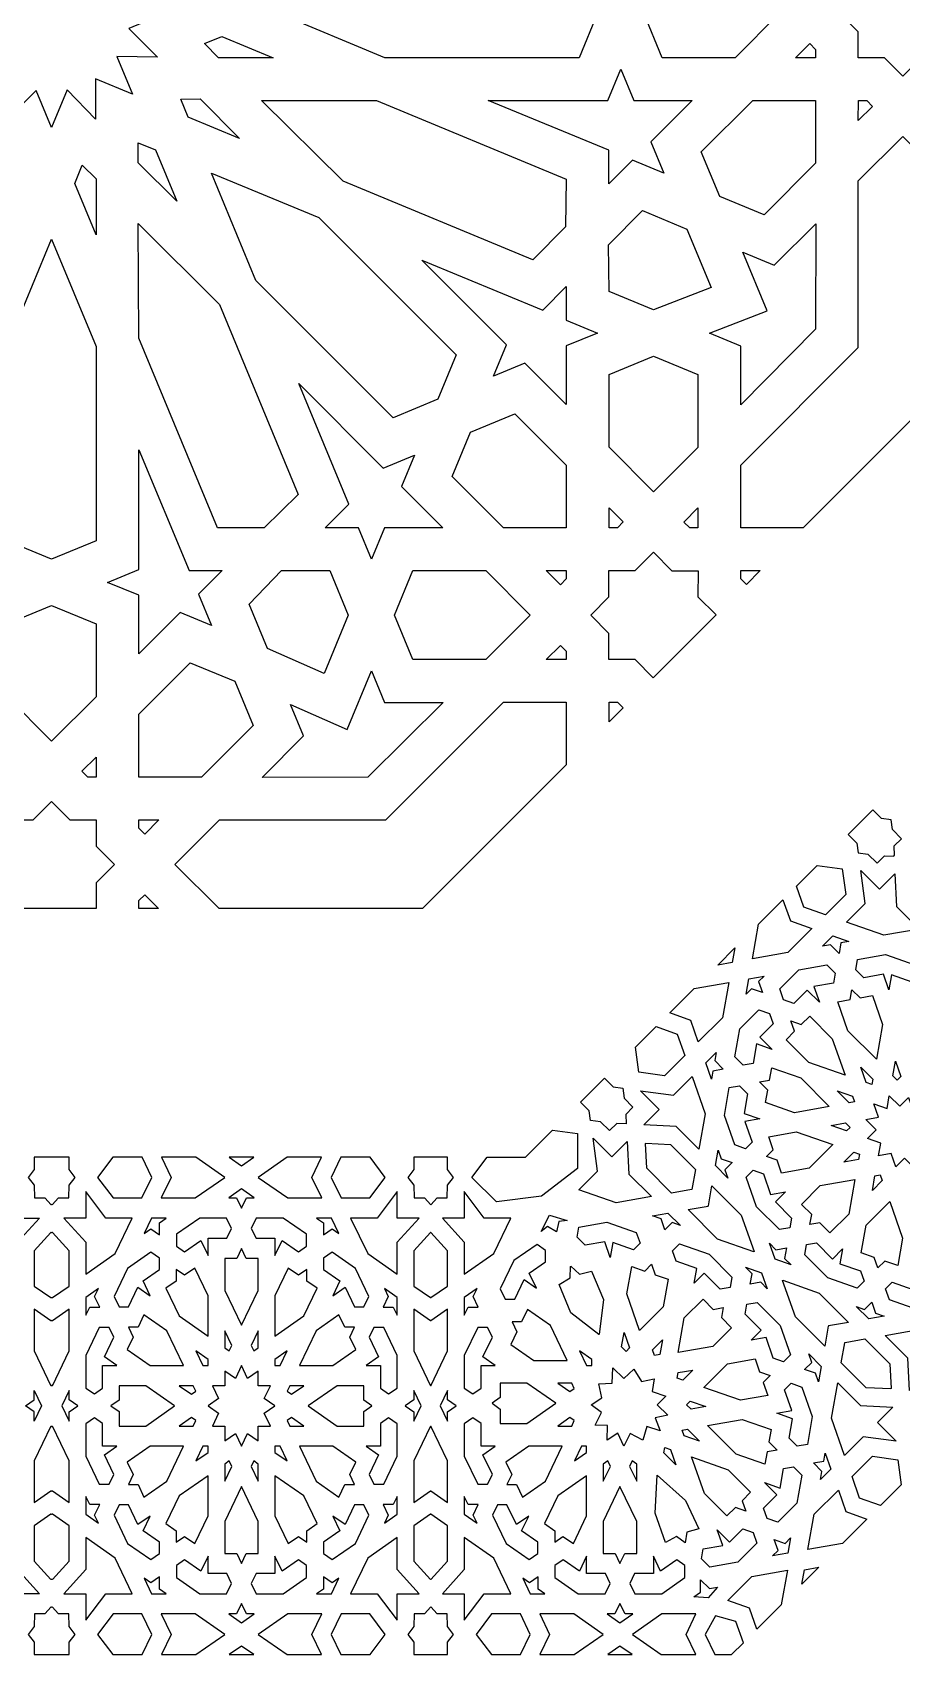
# Model space of a CAD drawing. Extents: x -500 to 500, y -500 to 500.
# Drawn here: x -3.9 to 170.9, y -330 to -3.9 of the extents above; entities that cross this region are included whole.
import ezdxf

# ---------------------------------------------------------------- set-up
doc = ezdxf.new("R2010")
doc.units = 0
doc.layers.add('LAYER_1', color=18, linetype='CONTINUOUS')

msp = doc.modelspace()

# ---------------------------------------------------------------- linework, layer by layer
at = {"layer": 'LAYER_1'}
msp.add_lwpolyline([(-8.8, 21.27), (-3.13, 15.39), (0, 22.96), (3.08, 15.54), (8.82, 21.27), (8.67, 13.09), (16.24, 16.24), (13.17, 8.81), (21.27, 8.8), (15.39, 3.13), (22.97, 0), (15.54, -3.08), (21.27, -8.82), (13.1, -8.67), (16.24, -16.24), (8.81, -13.17), (8.8, -21.27), (3.13, -15.39), (0, -22.96), (-3.08, -15.54), (-8.82, -21.27)], dxfattribs=at)
for points in [[(174.83, 8.93), (180, 8.93), (180, -8.94), (174.83, -8.94), (171.13, -12.65), (167.46, -8.94), (162.19, -8.94), (162.19, -3.71), (158.49, -0.01), (162.19, 3.69), (162.22, 8.93), (167.43, 8.93), (171.16, 12.63)], [(109.77, 0), (106.06, -8.94), (67.01, -8.94), (45.45, 0), (67.03, 8.94), (106.07, 8.94)], [(146.33, 0), (137.4, -8.94), (122.78, -8.94), (119.08, 0), (122.77, 8.92), (137.42, 8.92)], [(44.52, -8.93), (33.56, -8.94), (30.72, -6.1), (34.21, -4.66)], [(153.59, -7.26), (153.59, -8.94), (149.55, -8.94), (152.41, -6.08)], [(117.03, -17.55), (128.79, -17.55), (120.48, -25.87), (123.08, -32.16), (116.79, -29.55), (112.06, -34.28), (112.06, -27.54), (87.77, -17.53), (111.81, -17.55), (114.42, -11.25)], [(37.79, -25.17), (27.48, -20.9), (25.97, -17.26), (29.87, -17.23)], [(65.32, -17.55), (103.46, -33.34), (103.34, -42.96), (96.73, -49.57), (58.59, -33.78), (42.2, -17.55)], [(153.59, -30.15), (143.24, -40.5), (134.32, -36.81), (130.62, -27.87), (140.95, -17.54), (153.59, -17.54)], [(165.04, -18.72), (162.19, -21.57), (162.2, -17.55), (163.87, -17.55)], [(20.9, -27.48), (25.17, -37.8), (17.41, -30.05), (17.41, -26.04)], [(180, -33.66), (180, -74.56), (151.09, -103.47), (138.55, -103.47), (138.55, -90.83), (162.19, -67.18), (162.19, -33.7), (171.11, -24.78)], [(8.94, -33.31), (8.92, -44.52), (4.65, -34.21), (6.16, -30.57)], [(53.72, -41.08), (81.32, -68.68), (77.62, -77.62), (68.68, -81.32), (41.07, -53.7), (32.14, -32.14)], [(33.78, -58.59), (49.58, -96.73), (42.7, -103.45), (33.35, -103.45), (17.54, -65.32), (17.43, -42.24)], [(127.74, -43.39), (132.6, -55.14), (121.01, -59.64), (112.07, -55.94), (111.94, -46.55), (118.8, -39.69)], [(153.58, -63.54), (138.55, -78.72), (138.55, -66.91), (132.24, -64.3), (143.85, -59.81), (138.98, -48.05), (145.28, -50.66), (153.63, -42.31)], [(8.94, -67.03), (8.94, -106.07), (0, -109.77), (-8.94, -106.06), (-8.94, -67.01), (-0.01, -45.45)], [(98.75, -59.67), (103.47, -54.95), (103.47, -61.69), (109.77, -64.3), (103.47, -66.9), (103.47, -78.67), (95.16, -70.35), (88.86, -72.96), (91.47, -66.66), (74.46, -49.67)], [(129.92, -72.64), (129.92, -87.28), (121, -96.2), (112.07, -87.26), (112.07, -72.65), (121, -68.95)], [(66.65, -91.48), (72.95, -88.87), (70.34, -95.16), (78.66, -103.48), (66.9, -103.48), (64.29, -109.77), (61.68, -103.48), (54.99, -103.48), (59.76, -98.71), (49.67, -74.46)], [(103.47, -90.86), (103.47, -103.47), (90.83, -103.47), (80.5, -93.14), (84.2, -84.2), (93.12, -80.51)], [(27.63, -112.02), (34.31, -112.02), (29.54, -116.79), (32.15, -123.08), (25.86, -120.48), (17.54, -128.79), (17.54, -117.03), (11.25, -114.42), (17.54, -111.81), (17.52, -87.77)], [(114.92, -102.28), (113.74, -103.47), (112.07, -103.47), (112.07, -99.43)], [(129.94, -103.47), (128.28, -103.47), (127.09, -102.29), (129.94, -99.44)], [(124.72, -112.1), (129.96, -112.1), (129.94, -117.31), (133.59, -120.97), (120.95, -133.6), (117.3, -129.95), (112.06, -129.95), (112.06, -124.71), (108.38, -121.03), (112.06, -117.31), (112.06, -112.07), (117.3, -112.07), (121, -108.37)], [(59.64, -121.01), (54.78, -132.75), (43.39, -127.74), (39.69, -118.8), (46.24, -112.07), (55.94, -112.07)], [(96.2, -121), (87.28, -129.92), (72.64, -129.92), (68.95, -121.01), (72.65, -112.07), (87.27, -112.07)], [(103.47, -113.74), (102.28, -114.93), (99.43, -112.07), (103.47, -112.07)], [(139.68, -114.88), (138.55, -113.74), (138.55, -112.07), (142.48, -112.07)], [(8.92, -122.77), (8.92, -137.42), (0, -146.34), (-8.94, -137.4), (-8.94, -122.78), (0, -119.08)], [(103.47, -128.28), (103.47, -129.94), (99.43, -129.94), (102.28, -127.1)], [(36.81, -134.32), (40.51, -143.23), (30.15, -153.59), (17.54, -153.59), (17.54, -140.95), (27.87, -130.61)], [(66.91, -138.55), (78.72, -138.55), (63.54, -153.58), (42.3, -153.63), (50.66, -145.28), (48.05, -138.98), (59.42, -144.01), (64.3, -132.24)], [(103.47, -151.08), (74.56, -180), (33.67, -180), (24.8, -171.13), (33.74, -162.19), (67.18, -162.19), (90.86, -138.51), (103.47, -138.51)], [(114.88, -139.68), (112.08, -142.48), (112.08, -138.54), (113.74, -138.54)], [(8.94, -153.59), (7.26, -153.59), (6.08, -152.41), (8.93, -149.55)], [(3.69, -162.19), (8.93, -162.19), (8.93, -167.46), (12.63, -171.13), (8.93, -174.83), (8.93, -180), (-8.94, -180), (-8.94, -174.83), (-12.65, -171.13), (-8.94, -167.43), (-8.94, -162.19), (-3.71, -162.19), (-0.01, -158.49)], [(18.71, -165.04), (17.54, -163.87), (17.54, -162.2), (21.57, -162.19)], [(169.32, -169.31), (169.49, -169.32), (169.4, -167.43), (170.85, -165.98), (169.09, -164.13), (168.82, -162.17), (166.86, -161.9), (165.12, -160.15), (162.64, -162.63), (160.16, -165.11), (161.91, -166.86), (162.18, -168.82), (164.13, -169.09), (165.98, -170.85), (167.43, -169.4), (169.32, -169.49)], [(151.26, -179.73), (149.77, -175.5), (153.93, -171.34), (158.96, -172.04), (159.67, -177.16), (155.58, -181.25)], [(167.29, -185.39), (159.82, -182.75), (163.59, -178.98), (162.67, -172.38), (166.43, -176.14), (169.54, -173.03), (169.86, -179.57), (174.4, -184.12)], [(21.5, -180), (17.54, -180), (17.54, -178.39), (18.72, -177.22)], [(140.89, -190.11), (142.13, -183.14), (147.03, -178.24), (148.52, -182.48), (152.83, -184), (148, -188.84)], [(156.6, -187.3), (154.98, -187.59), (157.07, -185.5), (160.31, -186.64), (158.69, -186.92), (158.32, -189.02)], [(133.91, -191.36), (137.38, -187.89), (136.85, -190.83)], [(151.92, -196.39), (149.24, -199.07), (147.17, -198.34), (146.4, -196.17), (150.23, -192.34), (155.85, -191.34), (157.54, -193.03), (157.19, -195), (153.26, -195.71), (154.36, -198.83)], [(168.85, -193.36), (168.32, -196.34), (167.22, -193.21), (163.28, -193.91), (161.66, -192.3), (162.03, -190.23), (167.65, -189.23), (173.56, -191.31), (174.33, -193.48), (172.99, -194.82)], [(128.5, -202.49), (124.27, -201), (129.16, -196.11), (136.13, -194.86), (134.86, -201.97), (130.02, -206.81)], [(140.72, -196.12), (139.62, -197.22), (140.17, -194.14), (143.24, -193.59), (142.14, -194.69), (142.92, -196.89)], [(160.1, -204.57), (158.05, -198.75), (160.53, -198.31), (160.89, -196.32), (162.53, -197.95), (165.02, -197.51), (167.07, -203.33), (165.82, -210.3)], [(141.73, -207.23), (141.03, -211.17), (139.06, -211.52), (137.36, -209.82), (138.37, -204.2), (142.19, -200.38), (144.36, -201.14), (145.09, -203.21), (142.41, -205.89), (144.86, -208.34)], [(152.21, -210.93), (147.66, -206.38), (149.35, -204.69), (148.62, -202.59), (150.71, -203.33), (152.41, -201.64), (156.95, -206.18), (159.54, -213.51)], [(118.06, -212.93), (117.36, -207.91), (121.52, -203.75), (125.76, -205.24), (127.28, -209.56), (123.19, -213.65)], [(132.95, -212.67), (132.66, -214.28), (131.52, -211.05), (133.61, -208.96), (133.32, -210.58), (135.04, -212.29)], [(163.78, -215.01), (162.69, -211.92), (165.1, -214.33), (164.91, -215.41)], [(169.14, -213.61), (169.66, -210.68), (170.75, -213.76), (170.02, -214.5)], [(113.62, -223.21), (112.17, -224.66), (110.32, -222.9), (108.37, -222.63), (108.09, -220.67), (106.34, -218.92), (111.14, -214.13), (112.89, -215.88), (114.84, -216.15), (115.11, -218.11), (116.87, -219.96), (115.42, -221.41), (115.51, -223.3)], [(125.59, -223.83), (119.05, -223.52), (122.17, -220.41), (118.41, -216.65), (125.01, -217.56), (128.77, -213.8), (131.41, -221.27), (130.14, -228.38)], [(149.35, -221.05), (143.53, -218.99), (143.98, -216.51), (142.34, -214.87), (144.33, -214.51), (144.78, -212.02), (150.6, -214.07), (156.32, -219.8)], [(137.33, -227.54), (135.25, -221.63), (136.25, -216.01), (138.32, -215.64), (139.94, -217.26), (139.23, -221.19), (142.36, -222.3), (139.39, -222.83), (140.85, -226.97), (139.51, -228.31)], [(160.36, -219.08), (157.95, -216.67), (161.03, -217.76), (161.43, -218.89)], [(174.04, -229.76), (173.59, -232.31), (171.49, -230.22), (169.76, -231.95), (168.81, -229.27), (166.26, -229.72), (166.71, -227.17), (164.03, -226.23), (165.77, -224.49), (163.67, -222.39), (166.22, -221.94), (165.28, -219.25), (167.96, -220.2), (168.42, -217.65), (170.51, -219.74), (172.25, -218.01), (173.2, -220.69), (175.75, -220.23), (175.29, -222.79), (177.98, -223.73), (176.24, -225.47), (178.33, -227.56), (175.78, -228.02), (176.73, -230.7)], [(98.5, -237.81), (89.43, -239), (84.48, -234.05), (87.54, -230), (95.27, -230), (100.73, -224.54), (105.76, -225.24), (105.76, -232.24)], [(146.76, -233.21), (145.84, -230.59), (143.74, -229.85), (145.1, -228.49), (144.18, -225.88), (149.71, -224.89), (157.04, -227.47), (152.3, -232.22)], [(156.7, -223.64), (159.64, -223.12), (160.52, -224), (159.79, -224.73)], [(113.48, -239.2), (106.01, -236.56), (109.78, -232.79), (108.86, -226.2), (112.62, -229.95), (115.73, -226.84), (116.05, -233.38), (120.59, -237.93)], [(124.66, -237.24), (119.64, -232.22), (119.4, -227.23), (119.45, -227.24), (119.45, -227.19), (124.43, -227.43), (129.45, -232.45), (128.73, -236.47), (128.69, -236.48), (128.68, -236.52)], [(0, -239.45), (0.12, -239.58), (1.39, -238.18), (3.44, -238.18), (3.51, -235.62), (4.7, -234.05), (3.51, -232.47), (3.51, -230), (0, -230), (-3.51, -230), (-3.51, -232.47), (-4.7, -234.05), (-3.51, -235.62), (-3.44, -238.18), (-1.39, -238.18), (-0.12, -239.58)], [(20.13, -234.05), (18.19, -230), (12.31, -230), (9.25, -234.05), (12.37, -238.18), (18.16, -238.18)], [(34.81, -234.05), (28.99, -230), (22.08, -230), (24.01, -234.05), (22.04, -238.18), (28.88, -238.18)], [(40.62, -230), (35.72, -230), (38.17, -231.71)], [(52.32, -234.05), (54.26, -230), (47.34, -230), (41.53, -234.05), (47.46, -238.18), (54.3, -238.18)], [(67.09, -234.05), (64.03, -230), (58.14, -230), (56.21, -234.05), (58.18, -238.18), (63.97, -238.18)], [(77.49, -238.18), (79.54, -238.18), (79.61, -235.62), (80.8, -234.05), (79.61, -232.47), (79.61, -230), (72.83, -230), (72.83, -232.47), (71.64, -234.05), (72.83, -235.62), (72.9, -238.18), (74.95, -238.18), (76.22, -239.58)], [(133.45, -231.69), (134, -228.62), (134.6, -230.32), (136.8, -231.09), (135.38, -232.52), (135.98, -234.22)], [(159.28, -230.97), (161.28, -228.97), (162.42, -229.37), (162.22, -230.45)], [(146.33, -244.57), (141.71, -239.95), (139.63, -234.04), (141.03, -232.64), (143.1, -233.37), (144.56, -237.51), (147.54, -236.97), (145.51, -239), (148.75, -242.23), (148.4, -244.2)], [(154.45, -243.17), (152.45, -243.53), (152.81, -241.53), (150.76, -239.49), (154.53, -235.72), (161.5, -234.48), (160.26, -241.45), (156.49, -245.22)], [(165.54, -233.76), (166.61, -233.57), (167.01, -234.7), (165.01, -236.7)], [(-12.79, -249.38), (-16.21, -242.23), (-10.89, -242.23), (-6.87, -236.92), (-6.87, -242.23), (-2.47, -242.23), (-6.87, -247.08), (-6.87, -253.51)], [(12.8, -249.38), (16.22, -242.23), (10.89, -242.23), (6.87, -236.92), (6.87, -242.23), (2.47, -242.23), (6.87, -247.08), (6.87, -253.51)], [(39.18, -238.18), (40.73, -238.18), (38.17, -236.39), (35.61, -238.18), (37.16, -238.18), (38.17, -240.28)], [(69.47, -247.08), (73.87, -242.23), (69.47, -242.23), (69.47, -236.92), (65.45, -242.23), (60.12, -242.23), (63.54, -249.38), (69.47, -253.51)], [(88.9, -249.38), (92.32, -242.23), (86.99, -242.23), (82.97, -236.92), (82.97, -242.23), (78.57, -242.23), (82.97, -247.08), (82.97, -253.51)], [(133.87, -246.45), (127.97, -240.55), (132, -239.83), (132, -239.79), (132.04, -239.78), (132.76, -235.76), (138.66, -241.66), (141.25, -248.99), (141.18, -248.97), (141.2, -249.04)], [(124.73, -243.16), (123.31, -244.59), (122.53, -242.39), (120.83, -241.79), (123.9, -241.24), (126.43, -243.76)], [(167.49, -250.88), (166.13, -252.24), (165.39, -250.14), (162.77, -249.22), (163.76, -243.68), (168.51, -238.94), (171.09, -246.27), (170.1, -251.8)], [(21.71, -243.17), (23.06, -242.23), (20.1, -242.23), (18.62, -245.33), (19.97, -244.39), (21.71, -245.6)], [(31.45, -246.29), (35.24, -246.29), (36.19, -244.31), (35.19, -242.23), (29.78, -242.23), (25.1, -245.5), (25.1, -247.9), (26.74, -249.04), (30.02, -246.75), (31.45, -249.75)], [(46.32, -246.75), (49.6, -249.04), (51.24, -247.9), (51.24, -245.5), (46.56, -242.23), (41.15, -242.23), (40.15, -244.31), (41.1, -246.29), (44.89, -246.29), (44.89, -249.75)], [(56.37, -244.39), (57.72, -245.33), (56.24, -242.23), (53.28, -242.23), (54.63, -243.17), (54.63, -245.6)], [(101.5, -245.03), (99.68, -243.91), (98.39, -244.92), (100.09, -241.64), (103.62, -242.76), (101.99, -242.96)], [(112.84, -247.17), (112.31, -250.15), (111.2, -247.02), (107.27, -247.72), (105.65, -246.11), (106.02, -244.04), (111.64, -243.04), (117.55, -245.12), (118.32, -247.29), (116.98, -248.63)], [(0, -258.18), (0.09, -258.24), (0.12, -258.21), (0.15, -258.24), (3.51, -255.9), (3.51, -248.8), (0.15, -245.11), (0.12, -245.14), (0.09, -245.11), (0, -245.2), (-0.08, -245.11), (-0.12, -245.14), (-0.15, -245.11), (-3.51, -248.8), (-3.51, -255.9), (-0.15, -258.24), (-0.12, -258.21), (-0.08, -258.24)], [(79.61, -255.9), (79.61, -248.8), (76.25, -245.11), (76.22, -245.14), (76.19, -245.11), (72.83, -248.8), (72.83, -255.9), (76.19, -258.24), (76.22, -258.21), (76.25, -258.24)], [(94.99, -254.57), (97.47, -256.3), (96.04, -253.3), (99.32, -251.02), (99.32, -248.73), (97.6, -247.53), (92.91, -250.8), (90.21, -256.45), (91.2, -258.53), (93.1, -258.53)], [(134.44, -256.54), (131.21, -253.3), (129.19, -255.33), (129.72, -252.35), (125.58, -250.89), (124.85, -248.82), (126.25, -247.42), (132.17, -249.5), (136.78, -254.12), (136.41, -256.18)], [(145.45, -250.53), (144.31, -247.3), (145.63, -248.63), (147.73, -248.25), (147.35, -250.35), (148.68, -251.67)], [(156.03, -254.27), (151.41, -249.65), (151.78, -247.58), (153.75, -247.23), (156.98, -250.47), (159.01, -248.44), (158.47, -251.42), (162.61, -252.88), (163.34, -254.95), (161.94, -256.35)], [(17.33, -256.12), (19.82, -257.85), (18.38, -254.86), (21.66, -252.57), (21.66, -250.29), (19.94, -249.09), (15.26, -252.35), (12.55, -258.01), (13.55, -260.08), (15.44, -260.08)], [(41.53, -256.77), (41.53, -250.35), (39.13, -250.35), (38.17, -248.34), (37.21, -250.35), (34.81, -250.35), (34.81, -256.77), (38.17, -263.79)], [(63.79, -258.01), (61.08, -252.35), (56.4, -249.09), (54.67, -250.29), (54.67, -252.57), (57.96, -254.86), (56.52, -257.85), (59, -256.12), (60.9, -260.08), (62.79, -260.08)], [(31.45, -257.86), (28.79, -252.3), (26.71, -253.74), (25.05, -252.58), (25.05, -254.9), (22.98, -256.34), (25.64, -261.91), (31.45, -265.96)], [(50.7, -261.91), (53.36, -256.34), (51.29, -254.9), (51.29, -252.58), (49.63, -253.74), (47.55, -252.3), (44.89, -257.86), (44.89, -265.96)], [(109.99, -265.55), (109.99, -265.67), (104.41, -261.3), (102.07, -255.59), (104.22, -254.27), (104.35, -251.95), (104.37, -251.97), (104.37, -251.94), (106.1, -253.49), (108.56, -252.9), (110.94, -258.6), (110.08, -265.63)], [(115.63, -257.5), (116.62, -251.96), (119.24, -252.89), (120.6, -251.53), (121.34, -253.63), (123.95, -254.55), (122.96, -260.08), (118.22, -264.83)], [(142.56, -255.14), (140.47, -255.51), (140.84, -253.42), (139.51, -252.09), (142.75, -253.23), (143.89, -256.47)], [(174.35, -260.73), (168.44, -258.65), (167.67, -256.47), (169.01, -255.13), (173.15, -256.59), (173.68, -253.62), (174.79, -256.75), (178.72, -256.04), (180.34, -257.66), (179.97, -259.73)], [(7.65, -260.14), (9.66, -260.14), (8.65, -258.04), (9.43, -256.41), (6.87, -258.2), (6.87, -261.77)], [(69.47, -258.2), (66.91, -256.41), (67.68, -258.04), (66.68, -260.14), (68.69, -260.14), (69.47, -261.77)], [(83.75, -260.14), (85.76, -260.14), (84.76, -258.04), (85.53, -256.41), (82.97, -258.2), (82.97, -261.77)], [(149.53, -262.11), (146.94, -254.78), (147.01, -254.8), (146.99, -254.73), (154.32, -257.31), (160.22, -263.22), (156.2, -263.94), (156.19, -263.98), (156.15, -263.98), (155.43, -268.01)], [(0, -275.77), (0.09, -275.94), (0.12, -275.87), (0.15, -275.94), (3.51, -268.93), (3.51, -260.58), (0.15, -262.92), (0.12, -262.9), (0.09, -262.92), (0, -262.86), (-0.08, -262.92), (-0.12, -262.9), (-0.15, -262.92), (-3.51, -260.58), (-3.51, -268.93), (-0.15, -275.94), (-0.12, -275.87), (-0.08, -275.94)], [(79.61, -268.93), (79.61, -260.58), (76.25, -262.92), (76.22, -262.9), (76.19, -262.92), (72.83, -260.58), (72.83, -268.93), (76.19, -275.94), (76.22, -275.87), (76.25, -275.94)], [(100.32, -263.84), (95.7, -260.63), (94.5, -263.13), (92.59, -263.13), (93.55, -265.14), (92.35, -267.64), (96.96, -270.86), (103.67, -270.86)], [(125.96, -269.29), (127.2, -262.32), (130.97, -258.55), (133.01, -260.59), (135.01, -260.24), (134.65, -262.23), (136.7, -264.28), (132.93, -268.04)], [(145.09, -270.4), (143.63, -266.26), (140.65, -266.79), (142.68, -264.77), (139.44, -261.54), (139.8, -259.57), (141.86, -259.2), (146.48, -263.81), (148.56, -269.73), (147.16, -271.13)], [(164.29, -262.53), (161.76, -260), (163.46, -260.6), (164.89, -259.18), (165.66, -261.38), (167.36, -261.98)], [(23.18, -264.88), (18.57, -261.67), (17.37, -264.17), (15.45, -264.17), (16.41, -266.18), (15.21, -268.68), (19.82, -271.89), (26.53, -271.89)], [(61.13, -268.68), (59.93, -266.18), (60.89, -264.17), (58.97, -264.17), (57.77, -261.67), (53.16, -264.88), (49.81, -271.89), (56.52, -271.89)], [(10.23, -276.46), (10.23, -271.89), (13.1, -271.89), (10.62, -270.16), (12.51, -266.21), (11.56, -264.23), (9.58, -264.23), (6.87, -269.88), (6.87, -276.41), (8.59, -277.61)], [(36.23, -267.85), (34.81, -264.89), (34.81, -268.3), (35.71, -268.93)], [(41.53, -268.3), (41.53, -264.89), (40.11, -267.85), (40.63, -268.93)], [(69.47, -276.41), (69.47, -269.88), (66.76, -264.23), (64.77, -264.23), (63.83, -266.21), (65.72, -270.16), (63.24, -271.89), (66.11, -271.89), (66.11, -276.46), (67.75, -277.61)], [(86.33, -276.46), (86.33, -271.89), (89.2, -271.89), (86.72, -270.16), (88.61, -266.21), (87.66, -264.23), (85.68, -264.23), (82.97, -269.88), (82.97, -276.41), (84.69, -277.61)], [(114.59, -268.16), (115.12, -265.22), (116.21, -268.31), (115.48, -269.04)], [(121.22, -269.84), (120.82, -268.71), (122.82, -266.71), (122.29, -269.64)], [(163.76, -276.34), (158.74, -271.32), (159.46, -267.3), (159.5, -267.29), (159.51, -267.25), (163.53, -266.53), (168.55, -271.55), (168.79, -276.53), (168.74, -276.53), (168.75, -276.58)], [(175.57, -273.81), (172.46, -276.93), (172.15, -270.39), (167.6, -265.84), (174.71, -264.57), (182.18, -267.21), (178.42, -270.97), (179.33, -277.57)], [(31.45, -270.65), (29, -268.94), (30.42, -271.9), (31.45, -271.9)], [(47.34, -268.94), (44.89, -270.65), (44.89, -271.9), (45.92, -271.9)], [(108.59, -270.65), (106.14, -268.94), (107.55, -271.9), (108.59, -271.9)], [(138.48, -278.88), (131.15, -276.29), (135.9, -271.55), (141.43, -270.56), (142.35, -273.18), (144.45, -273.92), (143.09, -275.27), (144.02, -277.89)], [(153.59, -273.45), (151.39, -272.67), (152.82, -271.25), (152.22, -269.55), (154.74, -272.08), (154.19, -275.15)], [(39.4, -285.53), (41.53, -287.01), (41.53, -284.05), (43.98, -284.05), (42.75, -281.48), (44.88, -280), (42.75, -278.52), (43.98, -275.95), (41.53, -275.95), (41.53, -272.99), (39.4, -274.47), (38.17, -271.9), (36.94, -274.47), (34.81, -272.99), (34.81, -275.95), (32.36, -275.95), (33.58, -278.52), (31.46, -280), (33.58, -281.48), (32.36, -284.05), (34.81, -284.05), (34.81, -287.01), (36.94, -285.53), (38.17, -288.1)], [(118.84, -286.89), (116.31, -285.56), (115.03, -288.1), (113.85, -285.5), (111.7, -286.92), (111.76, -283.96), (109.3, -283.89), (110.58, -281.36), (108.48, -279.82), (110.64, -278.4), (110.01, -275.57), (112.73, -275.43), (112.81, -272.33), (115.05, -274.47), (117.07, -272.65), (118.62, -275.09), (121.16, -274.57), (120.76, -277.14), (123.46, -278.03), (121.77, -279.81), (123.9, -281.87), (121.37, -282.38), (122.38, -285.05), (119.68, -284.17)], [(125.78, -274.4), (125.97, -273.32), (128.91, -272.8), (126.91, -274.8)], [(-3.51, -281.21), (-5.25, -280), (-3.51, -278.79), (-3.51, -276.91), (-2.03, -280), (-3.51, -283.09)], [(3.51, -281.21), (5.25, -280), (3.51, -278.79), (3.51, -276.91), (2.03, -280), (3.51, -283.09)], [(24.73, -280), (18.92, -275.95), (13.6, -275.95), (13.6, -278.84), (11.93, -280), (13.6, -281.16), (13.6, -284.05), (18.92, -284.05)], [(28.99, -277.03), (28.47, -275.95), (25.65, -275.95), (28.1, -277.66)], [(50.69, -275.95), (47.86, -275.95), (47.35, -277.03), (48.24, -277.66)], [(62.74, -281.16), (64.4, -280), (62.74, -278.84), (62.74, -275.95), (57.42, -275.95), (51.61, -280), (57.42, -284.05), (62.74, -284.05)], [(74.31, -280), (72.83, -276.91), (72.83, -278.79), (71.09, -280), (72.83, -281.21), (72.83, -283.09)], [(79.61, -281.21), (81.35, -280), (79.61, -278.79), (79.61, -276.91), (78.13, -280), (79.61, -283.09)], [(101.35, -279.48), (95.54, -275.43), (90.21, -275.43), (90.21, -278.32), (88.55, -279.48), (90.21, -280.64), (90.21, -283.53), (95.54, -283.53)], [(105.09, -276.52), (104.57, -275.43), (101.75, -275.43), (104.2, -277.14)], [(149.87, -288.13), (148.26, -286.51), (148.96, -282.58), (145.83, -281.47), (148.81, -280.94), (147.35, -276.8), (148.69, -275.46), (150.86, -276.23), (152.94, -282.14), (151.94, -287.76)], [(163.19, -286.2), (159.42, -289.97), (156.78, -282.5), (158.05, -275.39), (162.6, -279.93), (169.14, -280.25), (166.03, -283.36), (169.78, -287.12)], [(128.56, -280.65), (127.67, -279.77), (128.41, -279.04), (131.5, -280.13)], [(12.51, -293.8), (10.62, -289.84), (13.1, -288.11), (10.23, -288.11), (10.23, -283.54), (8.59, -282.39), (6.87, -283.59), (6.87, -290.12), (9.58, -295.77), (11.56, -295.77)], [(28.99, -282.97), (28.1, -282.34), (25.65, -284.05), (28.47, -284.05)], [(48.24, -282.34), (47.35, -282.97), (47.86, -284.05), (50.69, -284.05)], [(69.47, -290.12), (69.47, -283.59), (67.75, -282.39), (66.11, -283.54), (66.11, -288.11), (63.24, -288.11), (65.72, -289.84), (63.83, -293.8), (64.77, -295.77), (66.76, -295.77)], [(88.61, -293.8), (86.72, -289.84), (89.2, -288.11), (86.33, -288.11), (86.33, -283.54), (84.69, -282.39), (82.97, -283.59), (82.97, -290.12), (85.68, -295.77), (87.66, -295.77)], [(105.09, -282.97), (104.2, -282.34), (101.75, -284.05), (104.57, -284.05)], [(137.6, -289.69), (131.87, -283.97), (138.84, -282.72), (144.66, -284.77), (144.22, -287.26), (145.85, -288.9), (143.86, -289.26), (143.41, -291.75)], [(0, -297.14), (0.09, -297.08), (0.12, -297.1), (0.15, -297.08), (3.51, -299.42), (3.51, -291.07), (0.15, -284.06), (0.12, -284.13), (0.09, -284.06), (0, -284.23), (-0.08, -284.06), (-0.12, -284.13), (-0.15, -284.06), (-3.51, -291.07), (-3.51, -299.42), (-0.15, -297.08), (-0.12, -297.1), (-0.08, -297.08)], [(79.61, -291.07), (76.25, -284.06), (76.22, -284.13), (76.19, -284.06), (72.83, -291.07), (72.83, -299.42), (76.19, -297.08), (76.22, -297.1), (76.25, -297.08), (79.61, -299.42)], [(127.16, -286.01), (126.76, -284.88), (127.84, -284.69), (130.25, -287.1)], [(23.18, -295.12), (26.53, -288.11), (19.82, -288.11), (15.21, -291.32), (16.41, -293.82), (15.45, -295.83), (17.37, -295.83), (18.57, -298.33)], [(31.45, -289.36), (31.45, -288.11), (30.42, -288.11), (29, -291.06)], [(45.92, -288.11), (44.89, -288.11), (44.89, -289.36), (47.34, -291.06)], [(58.97, -295.83), (60.89, -295.83), (59.93, -293.82), (61.13, -291.32), (56.52, -288.11), (49.81, -288.11), (53.16, -295.12), (57.77, -298.33)], [(99.28, -295.12), (102.63, -288.11), (95.92, -288.11), (91.31, -291.32), (92.51, -293.82), (91.55, -295.83), (93.47, -295.83), (94.67, -298.33)], [(107.55, -289.36), (107.55, -288.11), (106.52, -288.11), (105.1, -291.06)], [(123.09, -289.44), (123.28, -288.36), (124.41, -288.76), (125.5, -291.85)], [(137.48, -300.44), (135.78, -302.13), (131.24, -297.59), (128.66, -290.25), (135.99, -292.84), (140.53, -297.38), (138.84, -299.08), (139.58, -301.18)], [(154.87, -293.19), (153.15, -291.47), (155.24, -291.1), (155.53, -289.48), (156.67, -292.72), (154.58, -294.81)], [(162.44, -298.53), (160.92, -294.21), (165.01, -290.12), (170.13, -290.83), (170.83, -295.86), (166.67, -300.02)], [(36.23, -292.16), (35.71, -291.07), (34.81, -291.7), (34.81, -295.11)], [(41.53, -291.7), (40.63, -291.07), (40.11, -292.16), (41.53, -295.11)], [(112.33, -292.16), (111.81, -291.07), (110.91, -291.7), (110.91, -295.11)], [(117.63, -291.7), (116.73, -291.07), (116.21, -292.16), (117.63, -295.11)], [(143.83, -302.62), (143.1, -300.55), (145.78, -297.88), (143.33, -295.43), (146.46, -296.54), (147.17, -292.6), (149.14, -292.25), (150.83, -293.94), (149.83, -299.56), (146, -303.39)], [(31.45, -302.14), (31.45, -294.04), (25.64, -298.09), (22.98, -303.66), (25.05, -305.1), (25.05, -307.42), (26.71, -306.26), (28.79, -307.7)], [(39.13, -309.65), (41.53, -309.65), (41.53, -303.23), (38.17, -296.21), (34.81, -303.23), (34.81, -309.65), (37.21, -309.65), (38.17, -311.66)], [(49.63, -306.26), (51.29, -307.42), (51.29, -305.1), (53.36, -303.66), (50.7, -298.09), (44.89, -294.04), (44.89, -302.14), (47.55, -307.7)], [(107.55, -302.14), (107.55, -294.04), (101.74, -298.09), (99.08, -303.66), (101.15, -305.1), (101.15, -307.42), (102.81, -306.26), (104.89, -307.7)], [(115.23, -309.65), (117.63, -309.65), (117.63, -303.23), (114.27, -296.21), (110.91, -303.23), (110.91, -309.65), (113.31, -309.65), (114.27, -311.66)], [(127.38, -307.51), (125.64, -306.29), (123.44, -307.46), (121.33, -301.59), (121.76, -293.95), (127.47, -299.05), (130.13, -304.69), (127.74, -305.42)], [(8.65, -301.96), (9.66, -299.86), (7.65, -299.86), (6.87, -298.23), (6.87, -301.8), (9.43, -303.59)], [(21.66, -309.71), (21.66, -307.43), (18.38, -305.14), (19.82, -302.15), (17.33, -303.88), (15.44, -299.92), (13.55, -299.92), (12.55, -301.99), (15.26, -307.65), (19.94, -310.91)], [(61.08, -307.65), (63.79, -301.99), (62.79, -299.92), (60.9, -299.92), (59, -303.88), (56.52, -302.15), (57.96, -305.14), (54.67, -307.43), (54.67, -309.71), (56.4, -310.91)], [(69.47, -301.8), (69.47, -298.23), (68.69, -299.86), (66.68, -299.86), (67.68, -301.96), (66.91, -303.59)], [(84.76, -301.96), (85.76, -299.86), (83.75, -299.86), (82.97, -298.23), (82.97, -301.8), (85.53, -303.59)], [(97.76, -309.71), (97.76, -307.43), (94.48, -305.14), (95.92, -302.15), (93.43, -303.88), (91.54, -299.92), (89.65, -299.92), (88.65, -301.99), (91.36, -307.65), (96.04, -310.91)], [(152.06, -308.9), (153.33, -301.8), (158.17, -296.96), (159.69, -301.27), (163.92, -302.77), (159.03, -307.66)], [(0, -314.8), (0.09, -314.89), (0.12, -314.86), (0.15, -314.89), (3.51, -311.2), (3.51, -304.1), (0.15, -301.76), (0.12, -301.79), (0.09, -301.76), (0, -301.82), (-0.08, -301.76), (-0.12, -301.79), (-0.15, -301.76), (-3.51, -304.1), (-3.51, -311.2), (-0.15, -314.89), (-0.12, -314.86), (-0.08, -314.89)], [(79.61, -311.2), (79.61, -304.1), (76.25, -301.76), (76.22, -301.79), (76.19, -301.76), (72.83, -304.1), (72.83, -311.2), (76.19, -314.89), (76.22, -314.86), (76.25, -314.89)], [(-10.89, -317.77), (-16.21, -317.77), (-12.79, -310.62), (-6.87, -306.49), (-6.87, -312.92), (-2.47, -317.77), (-6.87, -317.77), (-6.87, -323.08)], [(10.89, -317.77), (16.22, -317.77), (12.8, -310.62), (6.87, -306.49), (6.87, -312.92), (2.47, -317.77), (6.87, -317.77), (6.87, -323.08)], [(69.47, -317.77), (73.87, -317.77), (69.47, -312.92), (69.47, -306.49), (63.54, -310.62), (60.12, -317.77), (65.45, -317.77), (69.47, -323.08)], [(86.99, -317.77), (92.32, -317.77), (88.9, -310.62), (82.97, -306.49), (82.97, -312.92), (78.57, -317.77), (82.97, -317.77), (82.97, -323.08)], [(132.34, -312.43), (130.65, -310.73), (131, -308.77), (134.94, -308.06), (133.83, -304.93), (136.28, -307.38), (138.96, -304.7), (141.03, -305.43), (141.79, -307.6), (137.97, -311.43)], [(144.95, -310.18), (146.05, -309.08), (145.28, -306.88), (147.48, -307.65), (148.58, -306.55), (148.03, -309.63)], [(36.19, -315.69), (35.24, -313.71), (31.45, -313.71), (31.45, -310.25), (30.02, -313.25), (26.74, -310.96), (25.1, -312.1), (25.1, -314.5), (29.78, -317.77), (35.19, -317.77)], [(51.24, -314.5), (51.24, -312.1), (49.6, -310.96), (46.32, -313.25), (44.89, -310.25), (44.89, -313.71), (41.1, -313.71), (40.15, -315.69), (41.15, -317.77), (46.56, -317.77)], [(112.29, -315.69), (111.34, -313.71), (107.55, -313.71), (107.55, -310.25), (106.12, -313.25), (102.84, -310.96), (101.2, -312.1), (101.2, -314.5), (105.88, -317.77), (111.29, -317.77)], [(127.34, -314.5), (127.34, -312.1), (125.7, -310.96), (122.42, -313.25), (120.99, -310.25), (120.99, -313.71), (117.2, -313.71), (116.25, -315.69), (117.25, -317.77), (122.66, -317.77)], [(140.29, -320.68), (135.97, -319.16), (140.81, -314.32), (147.92, -313.05), (146.67, -320.02), (141.78, -324.91)], [(151.34, -312.94), (154.28, -312.41), (150.81, -315.88)], [(21.71, -316.83), (21.71, -314.4), (19.97, -315.61), (18.62, -314.67), (20.1, -317.77), (23.06, -317.77)], [(57.72, -314.67), (56.37, -315.61), (54.63, -314.4), (54.63, -316.83), (53.28, -317.77), (56.24, -317.77)], [(97.81, -316.83), (97.81, -314.4), (96.07, -315.61), (94.72, -314.67), (96.2, -317.77), (99.16, -317.77)], [(131.97, -318.6), (129.09, -318.4), (130.43, -317.48), (130.47, -314.97), (132.27, -316.71), (133.86, -316.43)], [(0, -330), (3.51, -330), (3.51, -327.53), (4.7, -325.95), (3.51, -324.38), (3.44, -321.82), (1.39, -321.82), (0.12, -320.42), (0, -320.55), (-0.12, -320.42), (-1.39, -321.82), (-3.44, -321.82), (-3.51, -324.38), (-4.7, -325.95), (-3.51, -327.53), (-3.51, -330)], [(20.13, -325.95), (18.16, -321.82), (12.37, -321.82), (9.25, -325.95), (12.31, -330), (18.19, -330)], [(34.81, -325.95), (28.88, -321.82), (22.04, -321.82), (24.01, -325.95), (22.08, -330), (28.99, -330)], [(40.73, -321.82), (39.18, -321.82), (38.17, -319.72), (37.16, -321.82), (35.61, -321.82), (38.17, -323.61)], [(52.32, -325.95), (54.3, -321.82), (47.46, -321.82), (41.53, -325.95), (47.34, -330), (54.26, -330)], [(67.09, -325.95), (63.97, -321.82), (58.18, -321.82), (56.21, -325.95), (58.14, -330), (64.03, -330)], [(79.61, -327.53), (80.8, -325.95), (79.61, -324.38), (79.54, -321.82), (77.49, -321.82), (76.22, -320.42), (74.95, -321.82), (72.9, -321.82), (72.83, -324.38), (71.64, -325.95), (72.83, -327.53), (72.83, -330), (79.61, -330)], [(96.23, -325.95), (94.26, -321.82), (88.47, -321.82), (85.35, -325.95), (88.41, -330), (94.3, -330)], [(110.91, -325.95), (104.98, -321.82), (98.14, -321.82), (100.12, -325.95), (98.18, -330), (105.09, -330)], [(116.83, -321.82), (115.28, -321.82), (114.27, -319.72), (113.26, -321.82), (111.71, -321.82), (114.27, -323.61)], [(127.56, -325.95), (129.53, -321.82), (122.69, -321.82), (116.77, -325.95), (122.58, -330), (129.49, -330)], [(136.69, -330), (139.08, -327.61), (137.58, -323.38), (133.47, -322.23), (131.38, -325.95), (133.32, -330)], [(38.17, -328.29), (35.72, -330), (40.62, -330)], [(114.27, -328.29), (111.82, -330), (116.72, -330)]]:
    msp.add_lwpolyline(points, close=True, dxfattribs=at)

doc.saveas('drawing.dxf')
